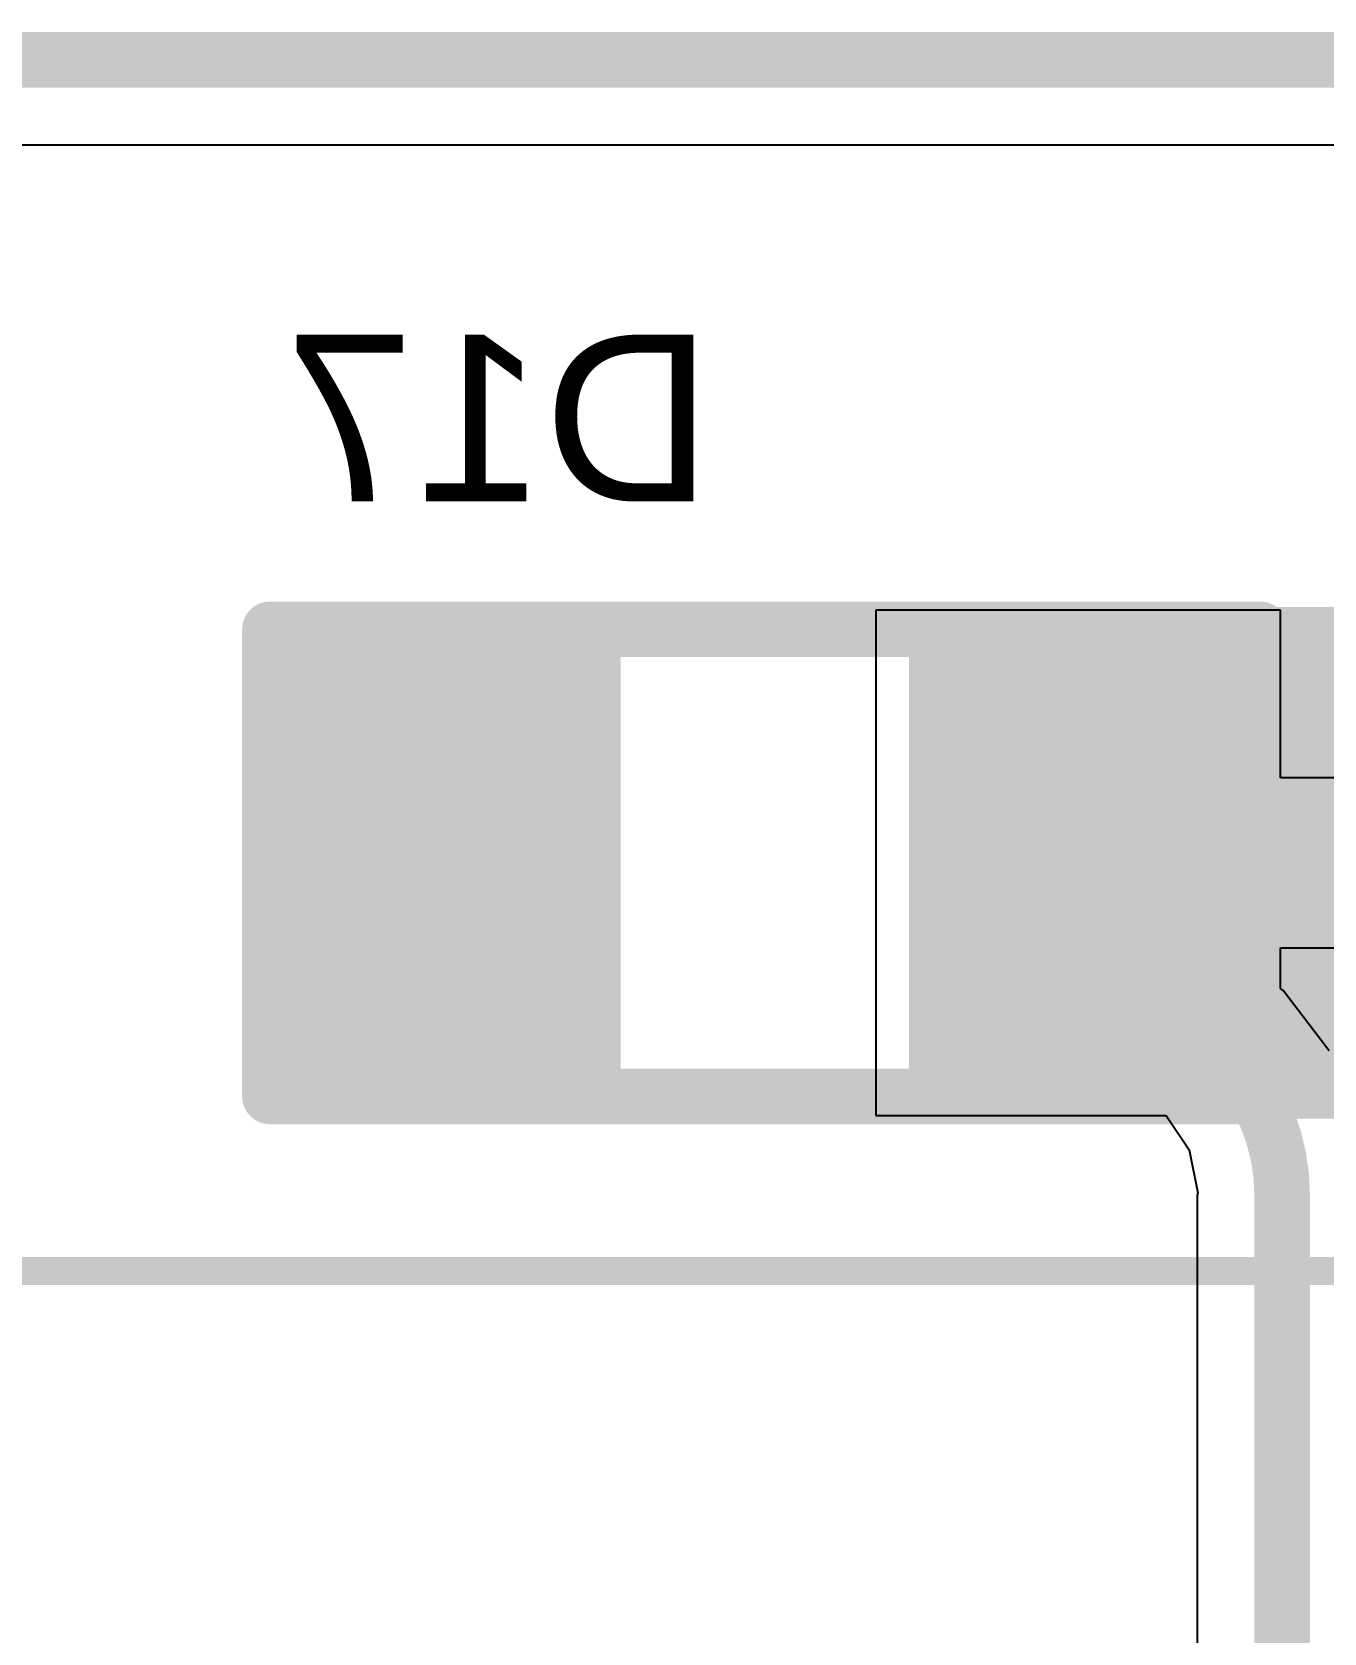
# Model space of a CAD drawing. Header units: inches. Extents: x 0 to 211, y 0 to 201.
# Drawn here: x 0.4051 to 0.6374, y 4.4415 to 4.7294 of the extents above; entities that cross this region are included whole.
import ezdxf

# ---------------------------------------------------------------- set-up
doc = ezdxf.new("R2010")
doc.units = ezdxf.units.IN
doc.header["$MEASUREMENT"] = 0
for name, color, linetype in [('Board Outline', 216, 'Continuous'), ('Bottom Layer', 5, 'Continuous'), ('Bottom Overlay', 54, 'Continuous'), ('Bottom Paste', 16, 'Continuous'), ('Bottom Solder', 6, 'Continuous'), ('Layer 1', 16, 'Continuous'), ('Layer 2', 76, 'Continuous'), ('Top Layer', 1, 'Continuous')]:
    doc.layers.add(name, color=color, linetype=linetype)
doc.styles.add('Arial', font='', dxfattribs={"height": 0.2})
doc.styles.get('Arial').set_extended_font_data('Arial')

# ---------------------------------------------------------------- blocks, each defined once
blk = doc.blocks.new('SOD_123FL_B_17')
at = {"layer": 'Bottom Layer'}
for points in [[(-0.08267725, 0.03543305), (-0.02992135, 0.03543305), (-0.02992135, -0.03543305), (-0.08267725, -0.03543305)], [(0.02992115, 0.03543305), (0.08267705, 0.03543305), (0.08267705, -0.03543305), (0.02992115, -0.03543305)]]:
    blk.add_hatch(color=5, dxfattribs=at).paths.add_polyline_path(points)
at = {"layer": 'Bottom Overlay'}
blk.add_hatch(color=54, dxfattribs=at).paths.add_polyline_path([(-0.1279675, -0.046013), (-0.0859675, -0.046013), (-0.0859675, 0.045987), (-0.1279675, 0.045987)])
at = {"layer": 'Bottom Paste'}
for points in [[(-0.08267725, 0.03543305), (-0.02992135, 0.03543305), (-0.02992135, -0.03543305), (-0.08267725, -0.03543305)], [(0.02992115, 0.03543305), (0.08267705, 0.03543305), (0.08267705, -0.03543305), (0.02992115, -0.03543305)]]:
    blk.add_hatch(color=16, dxfattribs=at).paths.add_polyline_path(points)
at = {"layer": 'Bottom Solder'}
for points in [[(-0.08667725, 0.03943305), (-0.02592135, 0.03943305), (-0.02592135, -0.03943305), (-0.08667725, -0.03943305)], [(0.02592115, 0.03943305), (0.08667705, 0.03943305), (0.08667705, -0.03943305), (0.02592115, -0.03943305)]]:
    blk.add_hatch(color=6, dxfattribs=at).paths.add_polyline_path(points)
at = {"layer": 'Bottom Overlay'}
for points in [[(0.0889998, 0.042, 0.01, 0.01, 0), (-0.0890002, 0.042, 0.01, 0.01, 0)], [(0.0889998, 0.042, 0.01, 0.01, 0), (0.0889998, -0.042, 0.01, 0.01, 0)], [(0.0889998, -0.042, 0.01, 0.01, 0), (-0.0890002, -0.042, 0.01, 0.01, 0)]]:
    blk.add_lwpolyline(points, format="xyseb", dxfattribs=at)
for points in [[(-0.0915002, 0.042, 0.005, 0.005, 1), (-0.0865002, 0.042, 0.005, 0.005, 1)], [(0.0864998, 0.042, 0.005, 0.005, 1), (0.0914998, 0.042, 0.005, 0.005, 1)], [(0.0864998, 0.042, 0.005, 0.005, 1), (0.0914998, 0.042, 0.005, 0.005, 1)], [(-0.0915002, -0.042, 0.005, 0.005, 1), (-0.0865002, -0.042, 0.005, 0.005, 1)], [(0.0864998, -0.042, 0.005, 0.005, 1), (0.0914998, -0.042, 0.005, 0.005, 1)], [(0.0864998, -0.042, 0.005, 0.005, 1), (0.0914998, -0.042, 0.005, 0.005, 1)]]:
    blk.add_lwpolyline(points, format="xyseb", close=True, dxfattribs=at)
blk = doc.blocks.new('B8B_XH_A_LF__SN__B_220')
at = {"layer": 'Bottom Overlay'}
blk.add_lwpolyline([(-0.440945, 0.1365197, 0.005, 0.005, 0), (0.4409448, 0.1365197, 0.005, 0.005, 0)], format="xyseb", dxfattribs=at)

msp = doc.modelspace()

# ---------------------------------------------------------------- linework, layer by layer
at = {"layer": 'Board Outline'}
msp.add_lwpolyline([(-1.2e-06, 4.7244107, 0.01, 0.01, 0), (4.3307075, 4.7244107, 0.01, 0.01, 0)], format="xyseb", dxfattribs=at)
at = {"layer": 'Bottom Layer'}
for p, q in [((0.1631913, 4.709116), (1.786, 4.709116)), ((0.6296047, 4.625433), (0.5568489, 4.625433)), ((0.5568489, 4.625433), (0.5568489, 4.534567)), ((0.6296047, 4.5952939), (0.6296047, 4.625433)), ((0.6444485, 4.5952939), (0.6296047, 4.5952939)), ((0.6296047, 4.5574006), (0.6296047, 4.5647061)), ((0.6296047, 4.5647061), (0.6444485, 4.5647061)), ((0.6300946, 4.5570247), (0.6296047, 4.5574006)), ((0.6383805, 4.5462264), (0.6300946, 4.5570247)), ((0.5568489, 4.534567), (0.6090867, 4.534567)), ((0.6090867, 4.534567), (0.6131901, 4.528426)), ((0.6131901, 4.528426), (0.6147304, 4.5206825)), ((0.6147304, 4.5206825), (0.6146258, 4.5201569)), ((0.6146258, 4.5201569), (0.6146258, 4.4130182))]:
    msp.add_line(p, q, dxfattribs=at)
for points in [[(0.5932268, 4.58, 0.01, 0.01, 0), (0.6146047, 4.5499789, 0.01, 0.01, 0)], [(0.5932268, 4.58, 0.01, 0.01, 0), (0.66, 4.58, 0.01, 0.01, 0)], [(0.6146047, 4.5499789, 0.01, 0.01, 0), (0.6146048, 4.5499788, 0.01, 0.01, 0)], [(0.6146048, 4.5499788, 0.01, 0.01, -0.2417635190448432), (0.6299197, 4.5201569, 0.01, 0.01, 0)], [(0.6299197, 4.3700805, 0.01, 0.01, 0), (0.6299197, 4.5201569, 0.01, 0.01, 0)]]:
    msp.add_lwpolyline(points, format="xyseb", dxfattribs=at)
for points in [[(0.5907268, 4.58, 0.005, 0.005, 1), (0.5957268, 4.58, 0.005, 0.005, 1)], [(0.5907268, 4.58, 0.005, 0.005, 1), (0.5957268, 4.58, 0.005, 0.005, 1)], [(0.6121047, 4.5499789, 0.005, 0.005, 1), (0.6171047, 4.5499789, 0.005, 0.005, 1)], [(0.6121047, 4.5499789, 0.005, 0.005, 1), (0.6171047, 4.5499789, 0.005, 0.005, 1)], [(0.6121048, 4.5499788, 0.005, 0.005, 1), (0.6171048, 4.5499788, 0.005, 0.005, 1)], [(0.6121048, 4.5499788, 0.005, 0.005, 1), (0.6171048, 4.5499788, 0.005, 0.005, 1)], [(0.6274197, 4.5201569, 0.005, 0.005, 1), (0.6324197, 4.5201569, 0.005, 0.005, 1)], [(0.6274197, 4.5201569, 0.005, 0.005, 1), (0.6324197, 4.5201569, 0.005, 0.005, 1)]]:
    msp.add_lwpolyline(points, format="xyseb", close=True, dxfattribs=at)
at = {"layer": 'Layer 1'}
msp.add_line((0.1631913, 4.709116), (4.1675143, 4.709116), dxfattribs=at)
at = {"layer": 'Layer 2'}
msp.add_line((0.1631913, 4.709116), (2.7748138, 4.709116), dxfattribs=at)
at = {"layer": 'Top Layer'}
msp.add_line((0.1631913, 4.709116), (1.5368724, 4.709116), dxfattribs=at)

# ---------------------------------------------------------------- block references
at = {"rotation": 180}
msp.add_blockref('SOD_123FL_B_17', (0.5369275, 4.58), dxfattribs=at)
msp.add_blockref('B8B_XH_A_LF__SN__B_220', (0.7775576, 4.3700805))

# ---------------------------------------------------------------- texts
at = {"layer": 'Bottom Overlay', "style": 'Arial', "text_generation_flag": 2}
msp.add_text('D17', height=0.03, dxfattribs=at).set_placement((0.5274878, 4.6450049))

doc.saveas('drawing.dxf')
